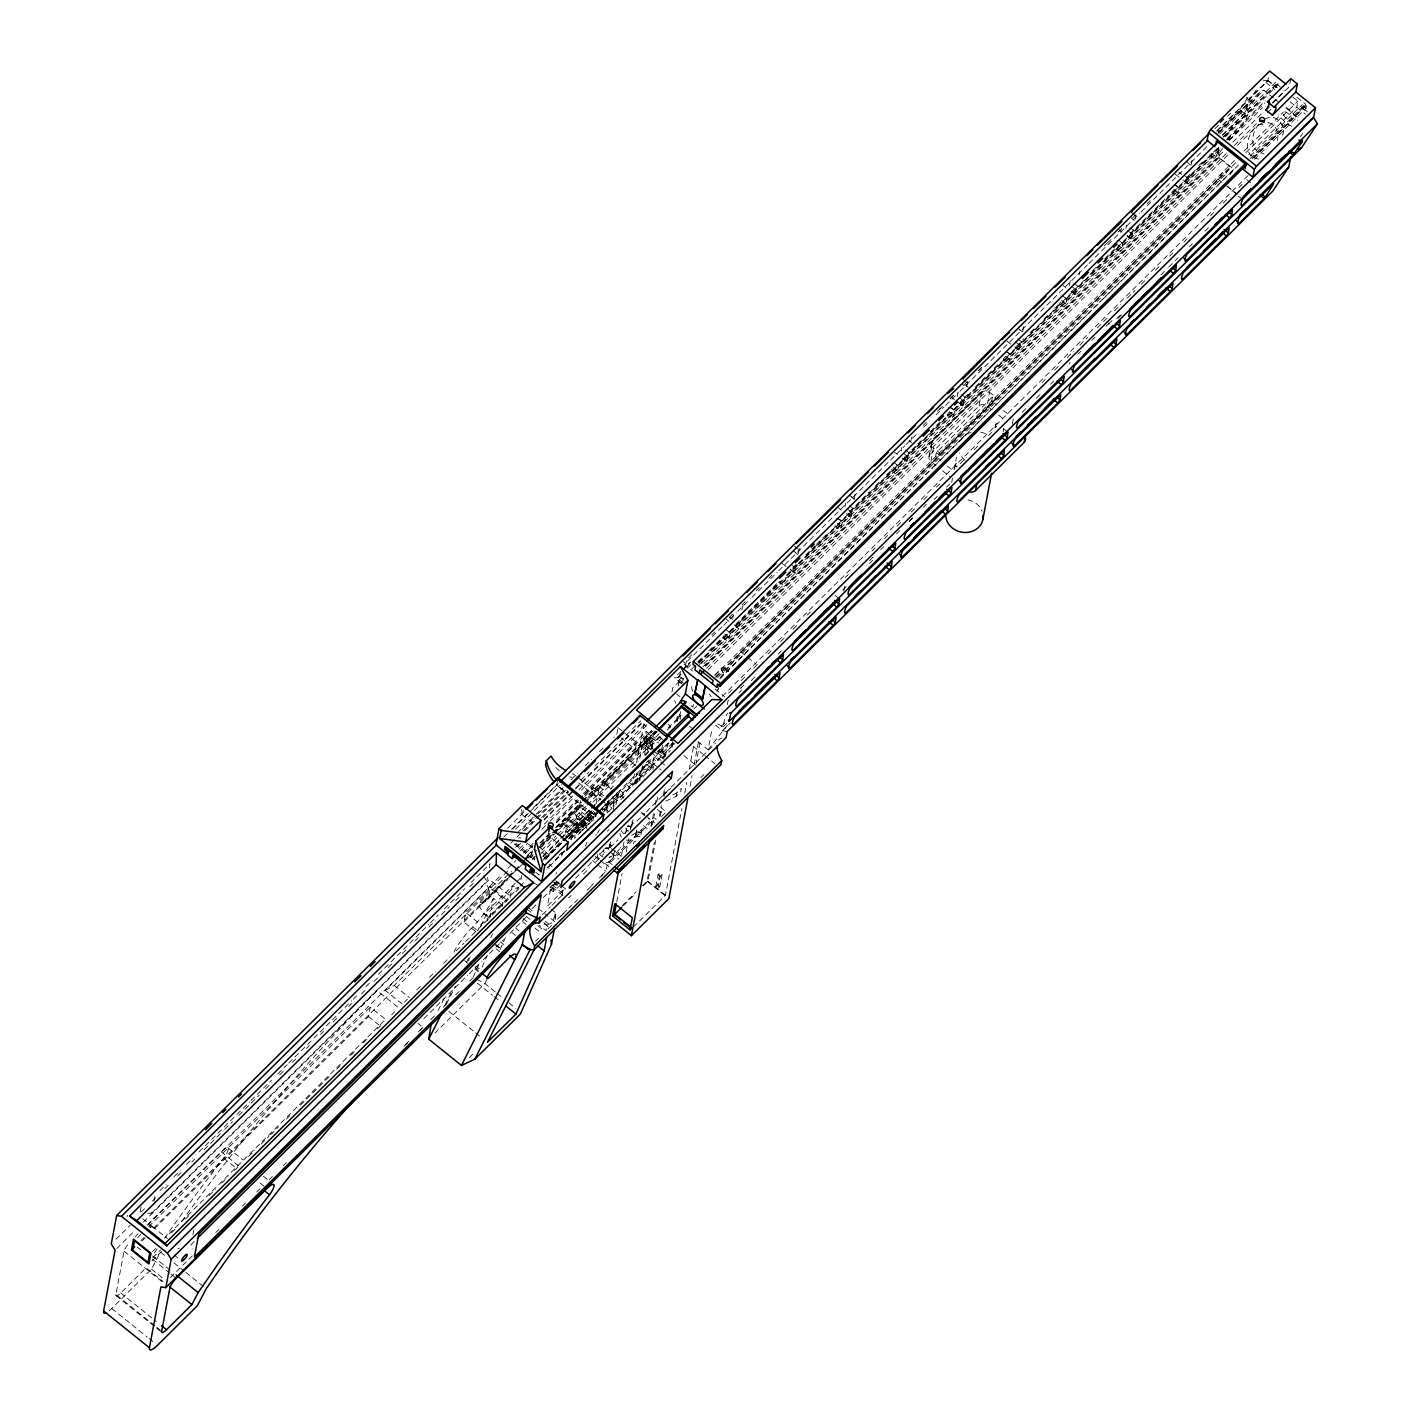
<?xml version="1.0" encoding="UTF-8"?>
<svg xmlns="http://www.w3.org/2000/svg" width="1421" height="1421" viewBox="0 0 1421 1421"><rect width="100%" height="100%" fill="white"/><g stroke="black" fill="none" stroke-linecap="round" stroke-linejoin="round"><path stroke-width="0.75" stroke-dasharray="5 3.75" d="M680.446 673.039L677.906 680.73L682.4 684.371M716.415 643.411L722.579 637.319L726.93 640.818C728.991 639.734 732.135 630 728.334 633.375M796.435 564.155L791.817 568.72C798.957 578.4 791.799 570.745 797.59 564.776M841.356 526.374L836.987 522.875L834.855 526.09L839.225 529.589C843.737 524.509 843.186 519.677 836.276 518.647M849.367 505.663L853.737 509.162C847.946 515.13 855.105 522.786 847.964 513.105M854.163 499.126L855.176 493.691M886.402 475.04L891.003 470.475L895.372 473.975C899.884 468.894 899.333 464.063 892.406 463.033M901.838 447.473L901.251 450.919M905.514 450.048L909.884 453.548C904.093 459.516 911.252 467.172 904.111 457.491L910.257 451.398M948.127 413.742L947.15 414.861L951.519 418.36C956.013 413.333 955.356 408.644 948.553 407.418M961.662 394.434L966.014 397.933C960.223 403.901 967.399 411.557 960.259 401.877L969.477 392.747M1003.19 432.037L1003.67 428.449M1005.038 356.955L1003.297 359.247L1007.667 362.746C1012.161 357.666 1011.628 352.834 1004.7 351.804M1023.617 326.848L1022.587 332.283L1019.816 330.098M1054.826 308.197L1059.444 303.632L1063.796 307.131C1068.308 302.051 1067.775 297.22 1060.848 296.19M1070.279 280.63L1069.374 285.657M1073.939 283.205L1078.308 286.705C1072.518 292.673 1079.676 300.328 1072.535 290.648L1075.608 287.61M1104.828 258.675L1115.592 248.018L1119.943 251.517C1124.455 246.437 1123.922 241.606 1116.995 240.575M1130.086 227.591L1134.455 231.09C1128.096 237.485 1136.871 243.684 1127.777 235.779M1173.48 190.112L1171.721 192.403L1176.091 195.903C1180.602 190.823 1180.069 185.991 1173.142 184.961M1190.603 175.476C1184.812 181.444 1191.97 189.1 1184.83 179.419L1192.592 171.728M560.851 884.803L553.266 891.766L553.408 885.62L555.327 882.494M1273.518 98.031L1263.82 90.251L1260.249 91.459L1247.904 110.074C1247.833 122.668 1237.727 131.78 1229.201 139.595M1277.355 140.377C1279.397 132.775 1275.401 122.277 1266.342 122.561M1282.63 135.155C1286.769 123.822 1273.998 111.762 1263.731 120.003M642.239 769.241L642.878 765.848L634.85 784.57L653.553 766.026L647.55 761.23L646.91 764.605L642.239 769.241L635.809 784.214M154.889 1325.775L115.883 1294.478L124.053 1251.19A8.65 2.131 -51.3 0 1 129.702 1242.327M141.052 1207.14L139.862 1213.427L144.569 1208.756M147.784 1213.232L151.745 1213.125L152.491 1209.218M153.965 1201.402L155.067 1195.541M192.865 1234.849L193.967 1228.97M154.711 1228.401L368.501 1016.619L370.295 1007.152L385.571 1019.39L165.475 1237.407M475.822 931.608L463.957 922.087L465.733 912.602L509.553 869.208M502.022 905.053L493.407 898.161L489.57 918.446L484.117 914.076L479.303 906.314L480.085 902.264A37.87 15.453 45.3 0 0 486.124 882.548M151.745 1213.125L486.746 881.304L487.474 877.396M489.321 867.627L490.067 863.702L471.186 882.405M502.324 906.314L503.052 902.477L490.298 915.106L487.332 920.986M532.662 823.043L520.868 813.594L521.631 809.526M510.068 897.539L512.199 886.26L516.249 886.153M520.903 879.723L521.702 875.496M544.296 796.986L556.766 784.623L557.725 779.561M548.897 831.392L548.133 835.441L559.927 844.909M596.536 812.617L595.754 816.684L560.869 788.691L561.632 784.641M510.743 843.221L565.327 789.152L568.063 791.337L567.672 793.38L556.766 784.623M550.549 889.546L547.422 906.118L566.126 887.574M551.721 922.815L547.085 925.195L546.055 930.613L539.341 925.231M565.256 833.061L565.647 831.036L577.814 818.993L583.889 818.833L582.219 827.626L576.144 827.786L567.015 836.809M553.426 920.844L555.043 912.246L550.46 908.57M589.804 821.729L576.233 810.858L576.748 808.14L592.024 820.397L577.992 834.287L562.716 822.049L576.748 808.14M571.526 839.793L572.183 836.276L597.424 813.327M580.461 800.627L579.431 806.044L594.706 818.283L595.719 812.865M576.144 827.786L577.814 818.993M603.73 795.813L593.552 787.66L592.539 793.06L601.012 799.863M592.823 821.089L594.458 812.457M596.092 803.824L599.342 786.559L605.701 791.639M602.433 784.907L603.215 780.84L604.849 782.154L604.085 786.204L602.433 784.907L588.56 798.638M610.213 788.104L604.245 782.527L611.883 788.655M617.709 729.364L616.75 734.444L613.588 737.57M607.762 801.497L606.998 805.565L602.788 809.739M601.918 808.46A2.878 2.54 10.7 0 0 606.696 808.62L608.099 801.693M607.122 807.714L607.886 803.664M608.827 799.899L607.797 805.316L602.717 801.231M641.368 770.502L651.706 767.606L653.358 758.814L656.609 761.407L614.511 803.131A4.299 3.783 10.7 0 1 608.454 803.274L606.803 812.084A4.299 3.783 10.7 0 0 607.744 812.652M613.073 806.382L614.085 801.107M613.179 810.165L614.511 803.131M617.709 797.145L616.075 795.831L616.838 791.763L618.472 793.078L617.709 797.145L603.836 810.876M615.986 804.872L616.803 800.556L674.176 743.716M602.38 810.681L619.414 793.806L620.053 790.413L624.974 794.357M609.822 845.832L610.55 841.978M601.314 875.887L605.95 871.286L606.962 865.886L651.884 821.391L648.527 818.691M612.22 864.643L608.952 862.014L610.035 856.348M613.304 857.112L614.209 852.369A7.975 7.016 10.7 0 1 609.023 857.502M624.778 733.076L636.572 742.544L635.294 749.311L618.437 735.794M634.476 773.894L632.434 784.765L629.166 782.136M636.537 763.024L643.926 723.875L642.079 720.447M621.51 855.247L623.961 842.227M625.595 833.541L626.839 827.022M634.85 784.57L636.91 773.699M639.787 758.494L643.482 738.92L652.843 729.648M581.438 790.058L645.987 726.131L646.626 722.738M588.17 797.394L644.264 742.064L646.306 731.247L657.408 740.146M583.232 800.858L646.253 738.21L647.265 732.792L651.084 735.847L604.12 783.22M616.732 901.838L622.078 873.578M626.181 851.854L628.65 838.816M630.285 830.113L631.936 821.427M639.734 780.111L642.203 767.074M644.672 754.036L647.55 738.813L653.891 743.911M632.274 823.594L633.002 819.722M646.253 738.21L647.887 739.506L645.241 745.421L604.085 786.204M656.289 731.318L648.242 740.394A5.045 2.06 45.3 0 0 645.667 740.678L652.523 746.345M657.141 731.264L649.575 738.76L647.514 749.595L661.156 736.078M651.582 749.489L652.79 743.059M635.773 834.873L636.661 830.13A7.975 7.016 10.7 0 1 636.022 831.853M603.339 812.226L652.736 763.29L654.015 756.523L659.078 760.59M652.914 769.418L653.553 766.026M640.924 834.838L641.706 830.77A2.878 2.54 10.7 0 0 639.397 827.697M662.541 745.03L661.529 750.448L659.877 749.133L657.248 755.048M671.955 691.849L672.719 687.8L682.187 678.421M663.358 747.393L661.724 756.061L656.964 752.242M653.127 750.732L662.488 758.228L663.696 751.798L673.057 742.544M663.518 757.944L664.264 754.054L674.868 743.556M651.173 825.175L651.884 821.391M651.031 826.72L653.5 813.682M655.134 804.979L656.36 798.46M663.767 759.329L664.992 752.81L660.232 748.991M678.03 686.236L678.776 682.311L681.938 679.185M652.346 824.997L654.584 813.736M656.68 802.083L658.065 795.298M665.472 756.167L667.923 743.13L673.927 743.254M686.627 660.943C683.448 669.38 690.393 664.975 682.986 661.689M671.724 745.83L672.524 741.638M676.485 720.713L677.266 716.521M642.363 885.745L647.052 881.109L654.388 842.227M659.291 816.311L661.333 805.512M663.376 794.712L664.602 788.246M672.346 747.197L673.163 742.881M677.249 721.282L678.474 714.799M643.393 885.869L647.994 881.322L655.792 840.077M660.303 816.187L661.937 807.501M663.998 796.648L665.632 787.962M678.758 718.475L679.593 714.141M680.57 711.584L679.345 718.067L673.27 724.071M680.055 719.541L680.854 715.26L666.822 729.151M655.756 886.775L658.065 874.59L659.93 872.743L662.115 874.483L659.806 886.668L657.941 888.516L655.756 886.775L657.639 884.91L659.93 872.743M657.941 888.516L660.232 876.348L662.115 874.483M676.076 796.364L676.716 792.989L681.387 788.353L680.748 791.728L676.076 796.364L664.051 801.817M693.448 704.407L692.933 707.107L688.563 703.608M633.286 927.167L665.454 895.319L681.849 808.46M684.727 793.273L686.787 782.403M689.238 769.383L693.75 745.492M690.073 786.293L692.116 775.493M694.159 764.693L698.652 740.927M695.722 765.066L700.482 739.95M732.81 617.762L733.414 614.6M697.906 741.478L708.12 749.666L712.081 728.76M741.869 610.071L743.485 603.836M717.854 723.982L723.111 726.895L724.586 719.044L723.769 717.552A16.608 6.785 45.3 0 1 722.952 715.722M727.303 704.656L728.049 700.731L731.193 697.604M786.097 577.263L783.078 585.203L778.708 581.704L779.685 580.585M799.295 548.79L798.016 554.456L793.646 550.957M845.104 506.533L845.566 502.945M843.825 591.189L844.856 586.038M910.595 441.647L911.927 436.993M928.997 456.55L931.554 443.015M935.888 465.431L930.897 461.434A5.773 5.08 10.7 0 1 930.275 454.223L932.833 440.705L981.502 392.498A5.773 5.08 10.7 0 1 984.682 390.97L985.428 390.899A5.773 5.08 10.7 0 1 989.602 392.285L995.606 397.098L995.215 399.123L939.068 454.738L936.35 452.553L992.497 396.939L995.215 399.123M930.897 461.434L933.455 447.899A5.773 5.08 10.7 0 1 931.466 444.347L931.466 443.672A5.773 5.08 10.7 0 1 932.833 440.705M936.35 452.553L935.586 456.621L940.666 460.706M939.068 454.738L939.459 452.713L933.455 447.899M957.097 396.885L957.985 392.143M967.719 381.947L966.458 387.613L962.088 384.114M951.697 482.501L952.496 478.273M954.095 469.818L956.493 457.136M930.275 454.223L978.945 406.033L981.502 392.498M992.036 409.816L987.044 405.82L989.602 392.285M992.497 396.939L991.734 401.006L996.814 405.092M995.535 424.808L994.966 427.845A2.451 2.149 10.7 0 1 997.808 426.247M1017.809 338.82L1022.161 342.319C1016.637 348.554 1023.262 355.161 1015.926 346.706M1012.249 424.346L1013.28 419.195M1079.036 274.804L1079.64 271.642M1125.823 228.461L1126.427 225.3M1135.184 219.189L1136.161 215.104M1191.029 165.156L1192.059 160.005M1218.01 149.169L1218.401 147.145M1216.465 131.158L1267.941 80.18L1268.616 76.521M1225.701 136.434L1277.71 84.905L1278.225 82.205L1223.055 136.86M1290.819 78.67L1289.291 86.788L1272.132 103.786M1292.986 97.161L1297.888 101.086L1296.734 107.179L1248.935 154.534M1252.967 158.299L1304.975 106.77L1302.258 104.586L1301.618 107.96L1306.752 112.099M1304.975 106.77L1305.49 104.07L1296.964 97.232M1254.477 159.312L1305.952 108.316L1306.716 104.266L1252.132 158.335M1005.286 356.44L1009.78 359.531M1069.303 363.989L1070.031 362.497M561.597 856.153L563.942 850.095M584.404 828.479L569.128 816.24A29.575 7.318 -51.3 0 1 576.446 817.785L568.631 837.981L593.694 813.238M585.47 846.188L587.033 842.156M717.854 690.002L718.902 687.498M473.193 977.133L478.486 965.285M490.813 937.647L492.572 933.704M482.021 967.204L487.367 955.249M486.657 979.584L484.881 983.581L434.968 1033.014M500.032 949.637L505.379 937.647M683.554 678.297L683.164 679.22L678.812 675.721M949.157 412.054L948.553 413.156M1247.851 97.481L1238.899 110.98L1218.046 131.673M438.094 1010.526L445.004 996.796M480.564 926.226L486.497 914.467L511.56 889.653L518.736 887.219M444.826 1005.358L451.736 991.627M466.568 962.195L468.539 958.269M446.496 1003.954L455.377 986.316M468.202 960.862L470.173 956.937M109.328 1310.677A14.423 3.57 -51.3 0 0 111.708 1308.51L151.479 1269.113L160.413 1252.025L167.198 1257.461M1238.419 111.495L1242.771 114.994L1243.748 113.893L1252.221 100.98L1249.308 97.818M1238.117 196.222L1243.624 199.686M1225.63 136.309L1234.21 123.361C1242.505 121.46 1247.887 112.33 1246.981 104.124L1256.803 89.31M1209.697 154.8L1214.049 158.299L1220.781 148.566M703.875 663.66L1219.129 153.45L1222.504 148.37M1228.117 139.915L1231.474 134.835L1238.668 130.217M720.394 677.781L740.838 651.902L1218.063 179.188L1222.326 172.776L1225.044 174.961L1230.373 166.932L1218.365 157.322L1218.259 147.411L1199.342 166.15M1230.142 174.623L1233.73 169.223L1219.182 157.553L1219.129 153.45M1300.446 136.647L1302.684 133.254M157.198 1248.864L152.349 1255.862L171.017 1270.818M164.481 1238.384L170.556 1229.645A489.392 120.963 -51.3 0 1 223.701 1158.062A12.771 3.162 -51.3 0 0 228.213 1148.15A12.771 3.162 -51.3 0 0 221.09 1151.774L147.624 1224.547M723.964 635.613L723.058 636.786M892.406 468.77L891.003 470.475M1060.83 301.927L1059.444 303.632M708.12 749.666L728.564 723.804M1262.399 123.307C1247.531 127.286 1239.645 156.576 1258.846 159.063M1259.042 124.284C1250.533 132.189 1249.237 153.042 1264.104 153.859M741.442 620.391C735.9 626.625 742.526 633.233 735.19 624.778M520.868 813.594L523.958 810.521M507.67 828.194L525.024 811M1214.884 128.76L1219.609 124.089M1227.478 116.291L1230.622 113.165M503.745 837.147L509.979 830.965M511.542 829.438L527.138 813.984M533.372 807.803L542.733 798.531M512.555 828.976L528.31 813.363M529.891 811.8L558.275 783.682M1217.353 130.839L1267.798 80.855L1276.378 87.729M1218.596 132.224L1246.981 104.124M729.488 617.194L732.632 614.085M742.082 604.724L745.243 601.598M756.256 590.674L759.418 587.548M768.868 578.205L772.012 575.079M923.206 425.305L926.35 422.197M937.38 411.273L940.524 408.147M949.974 398.786L954.699 394.114M964.149 384.754L967.31 381.627M978.323 370.703L981.485 367.595M1104.33 245.904L1107.474 242.778M1121.649 228.745L1118.505 231.854L1121.737 228.852M1132.679 217.822L1135.823 214.695M1217.726 133.574L1260.249 91.459M515.503 829.242L532.857 812.048M534.42 810.485L559.661 785.476M688.741 657.745L691.814 654.69M711.814 634.903L714.887 631.848M939.459 409.408L942.532 406.353M950.223 398.733L956.369 392.658M978.696 370.544L981.769 367.488M1107.9 242.565L1110.973 239.51M1147.138 203.7L1150.211 200.645M1219.236 132.26L1252.221 100.145M722.063 626.892L684.265 664.335L692.347 670.819M723.626 625.329L736.238 612.842M737.801 611.296L750.412 598.809M751.975 597.246L777.18 572.29M778.744 570.727L904.751 445.928M906.314 444.364L917.344 433.441M923.632 427.206L929.938 420.971M936.244 414.737L944.112 406.921M945.693 405.376L958.287 392.889M959.868 391.326L1087.42 264.963M1089.001 263.418L1100.032 252.494M1101.595 250.931L1112.625 240.007M1114.206 238.444L1139.393 213.487M1140.974 211.924L1152.005 201.018M1153.568 199.455L1207.122 146.416M1219.715 133.929L1263.82 90.251M517.368 832.866L563.125 787.554M571.011 779.756L577.317 773.504M585.203 765.688L591.509 759.436M599.396 751.62L604.138 746.931M680.943 671.405L674.638 677.639A10.817 4.423 45.3 0 0 678.243 673.252M682.524 669.842L690.393 662.026M1222.415 135.173L1275.703 82.205M682.329 670.303L690.215 662.488M1222.699 135.031L1247.904 110.074M522.235 829.367L536.268 815.459M537.831 813.913L562.787 789.206M685.544 667.941L691.69 661.849M159.791 1190.869L166.079 1184.634M173.948 1176.854L180.236 1170.62M186.524 1164.385L192.812 1158.151M199.1 1151.916L210.113 1141.01M211.693 1139.464L222.706 1128.558M224.269 1126.995L235.282 1116.089M236.845 1114.526L249.439 1102.074M251.002 1100.511L262.015 1089.605M263.596 1088.042L271.447 1080.262M277.752 1074.027L287.184 1064.684M288.747 1063.121L299.76 1052.215M301.341 1050.652L312.354 1039.746M313.917 1038.2L351.662 1000.81M353.243 999.247L357.95 994.576M365.819 986.778L372.107 980.543M378.395 974.326L389.407 963.42M390.988 961.857L402.001 950.951M403.564 949.388L428.733 924.467M430.297 922.904L438.165 915.124M444.453 908.889L455.466 897.983M457.047 896.42L464.898 888.64M677.995 677.444L681.156 674.318M687.462 668.065L690.624 664.939M1223.463 137.233L1276.502 84.709L1279.22 86.894M524.615 830.894L565.54 790.342M152.42 1200.976L155.564 1197.867M164.996 1188.524L168.14 1185.416M177.554 1176.073L182.279 1171.401M191.693 1162.058L194.837 1158.95M204.269 1149.625L215.264 1138.718M216.845 1137.173L223.115 1130.938M224.696 1129.393L232.547 1121.613M238.835 1115.378L249.83 1104.49M251.393 1102.927L259.261 1095.147M265.532 1088.93L271.82 1082.695M279.671 1074.915L284.395 1070.244M292.246 1062.464L296.953 1057.81M306.385 1048.467L309.529 1045.359M320.524 1034.452L323.668 1031.344M333.1 1022.019L337.807 1017.347M348.802 1006.441L351.946 1003.333M361.378 994.007L366.085 989.336M373.936 981.556L380.224 975.321M388.075 967.541L392.8 962.87M402.214 953.544L406.939 948.873M414.79 941.093L421.078 934.858M428.929 927.078L435.217 920.861M441.487 914.627L449.356 906.847M455.626 900.63L461.914 894.413M469.765 886.615L474.49 881.961M678.03 680.872L682.595 676.911M697.977 661.671L702.596 657.106M708.742 651.013L714.887 644.921M735.669 624.334L777.18 583.214M805.654 555.025L814.872 545.877M816.418 544.35L828.709 532.182M849.492 511.578L869.492 491.79M875.638 485.698L880.238 481.133M911.785 449.889L921.021 440.741M930.24 431.611L939.459 422.463M975.623 386.654L986.387 375.997M987.915 374.469L1000.224 362.284M1016.388 346.262L1024.079 338.66M1030.225 332.567L1036.389 326.475M1044.062 318.855L1048.68 314.29M1092.518 270.86L1098.682 264.768M1130.228 233.506L1168.648 195.441M1198.809 165.564L1205.026 159.418M115.989 1239.254L130.146 1225.239M541.543 817.608L568.063 791.337M691.636 669.042L696.379 664.371M697.942 662.808L779.934 581.598M786.239 575.345L805.156 556.606M806.737 555.043L945.498 417.596M947.061 416.033L959.69 403.546M961.253 401.983L973.865 389.478M975.445 387.933L1084.241 280.168M1090.546 273.916L1103.158 261.411M1104.739 259.865L1197.761 167.714M1227.762 137.873L1265.187 100.802M699.132 662.31L781.408 580.798M787.429 574.688L796.879 565.327M798.46 563.764L1222.007 144.356M1226.749 139.524L1231.474 134.835M543.088 817.484L568.276 792.527M580.869 780.058L588.738 772.26M595.044 766.026L640.693 720.802M698.759 663.287L785.458 577.406M787.039 575.842L1218.969 147.997M1226.838 140.182L1264.797 102.827M699.363 664.424L1219.733 148.974M515.681 847.378L518.825 844.252M544.012 819.313L573.924 789.685M575.505 788.122L641.617 722.632L645.987 726.131M701.264 663.554L1219.893 149.809M1229.36 140.448L1262.47 107.659M517.457 846.543L520.601 843.435M544.19 820.059L574.066 790.467M575.629 788.904L643.269 721.921M519.109 849.048L523.834 844.376M544.296 824.109L572.627 796.026M578.933 789.792L645.045 724.301M703.111 666.786L1223.321 151.496M1232.789 142.118L1262.736 112.454M1272.186 103.094L1284.797 90.589M116.7 1248.579L133.947 1231.492M143.361 1222.167L489.428 879.368L511.471 897.06M704.923 665.916L1218.365 157.322M705.669 666.218L1219.182 157.553M520.05 850.877L527.919 843.079M542.094 829.047L548.382 822.812M549.963 821.249L573.569 797.856M706.681 668.19L1226.394 153.397M1234.263 145.599L1257.887 122.206M1267.337 112.845L1272.061 108.156M135.119 1236.927L138.246 1233.837M147.677 1225.168L501.595 874.59M507.883 868.355L515.752 860.558M523.621 852.778L533.053 843.417M556.659 820.059L577.104 799.792M583.392 793.557L646.306 731.247M708.226 669.646L1228.028 154.747M1237.478 145.386L1254.814 128.227M402.09 1003.919L385.233 990.401L490.05 886.58L506.906 900.097M532.466 845.655L526.161 851.907L516.036 843.808M556.126 822.226L582.93 795.671M584.511 794.108L636.572 742.544M137.624 1237.62L140.768 1234.512M148.637 1226.714L370.295 1007.152M525.202 853.701L533.035 845.957M556.499 822.706L578.418 801M584.67 794.801L647.265 732.792M584.813 796.311L593.552 787.66M385.233 990.401L394.239 985.446L491.559 889.049L490.05 886.58M643.784 738.281L651.582 730.554M480.085 902.264L511.524 871.109M527.262 855.531L533.55 849.296M539.838 843.062L549.27 833.718M555.558 827.484L580.727 802.563M582.308 801L653.074 730.891M524.882 858.675L532.768 850.859M540.531 842.973L550.105 833.683M556.428 827.431L581.669 802.421M524.917 859.492L532.395 852.085M140.91 1240.657L144.054 1237.549M153.486 1228.206L507.19 877.841M508.771 876.277L519.766 865.371M524.491 860.7L532.289 852.991M540.087 845.264L582.344 803.167M645.667 740.678L655.205 731.051M479.303 906.314L507.617 878.285M509.198 876.721L520.193 865.815M528.061 858.018L532.786 853.346M540.637 845.566L551.65 834.66M553.231 833.097L583.107 803.504M584.67 801.941L655.454 731.851M604.849 782.154L647.887 739.506M142.136 1240.853L145.279 1237.744M463.957 922.087L511.223 875.247M512.803 873.684L517.528 868.995M519.109 867.449L523.834 862.76M552.733 834.127L537.866 848.852L548.062 857.023M554.226 832.67L563.142 823.825L562.716 822.049M576.233 810.858L582.397 804.748M487.492 899.724L507.936 879.475M529.962 857.662L533.106 854.554M540.975 846.756L553.551 834.305M555.131 832.742L583.427 804.695M585.008 803.149L657.586 731.122M714.514 675.277L721.832 668.048M540.548 847.857L568.364 820.29L567.459 817.91L582.717 830.148M715.136 675.17L1234.547 160.484M1243.997 151.106L1283.429 112.046M715.349 677.089L1230.373 166.932M532.2 859.545L535.344 856.419M541.65 850.184L555.806 836.152M557.387 834.589L585.718 806.524M587.299 804.961L659.717 733.236L659.078 736.611L663.429 740.11M716.202 677.284L1236.412 161.994M1245.88 152.615L1297.888 101.086M717.854 677.355L1225.044 174.961M541.01 853.577L586.66 808.354M592.948 802.119L660.587 735.332M667.213 730.074L671.76 725.58M720.216 677.888L1233.73 169.223M719.772 678.687L905.603 494.615M907.184 493.051L932.389 468.095M933.952 466.532L944.983 455.608M946.564 454.045L1086.728 315.213M1088.291 313.65L1100.902 301.181M1102.465 299.618L1113.496 288.694M1115.076 287.131L1127.67 274.644M1129.251 273.098L1239.485 163.895M515.308 883.169L484.117 914.076L486.497 914.467L489.57 918.446M516.871 881.624L521.56 877.006M543.39 855.371L558.986 839.918M560.549 838.372L590.088 809.117M591.633 807.572L600.923 798.371M610.231 789.17L613.321 786.097M632.025 767.571L638.313 761.336M644.583 755.119L652.434 747.357M658.722 741.123L661.849 738.014M542.858 856.81L560.176 839.651M561.757 838.088L590.088 810.023M591.669 808.46L596.376 803.789M645.187 755.439L648.331 752.331M1250.231 156.115L1302.258 104.586M693.874 708.937L697.018 705.811M590.87 811.64L576.926 825.441L577.69 821.391L589.147 830.557M543.799 858.621L564.261 838.354M565.54 836.845L592.06 810.592M1250.196 158.655L1305.49 104.07M542.751 860.416L561.65 841.712M563.213 840.148L591.562 812.084M544.882 858.959L565.149 838.87M566.713 837.324L591.669 812.617L596.34 816.365M545.593 858.995L592.806 812.208M545.451 859.154L565.718 839.083M567.281 837.537L593.8 811.267M1253.748 157.713L1291.6 120.217M490.405 915.55L481.009 924.858L465.733 912.602M491.968 914.005L518.576 887.645M520.139 886.1L526.392 879.901M568.258 839.029L594.777 812.776M152.544 1251.617L155.688 1248.508M171.426 1232.913L176.133 1228.241M185.583 1218.898L188.727 1215.79M209.171 1195.523L215.459 1189.288M221.765 1183.054L228.053 1176.837M234.341 1170.602L239.065 1165.913M248.497 1156.57L254.785 1150.335M261.073 1144.1L268.942 1136.32M270.523 1134.757L278.392 1126.977M286.243 1119.18L290.968 1114.508M300.399 1105.147L317.7 1088.024M319.281 1086.461L330.294 1075.555M336.582 1069.32L342.87 1063.086M350.738 1055.288L355.463 1050.616M363.332 1042.836L368.039 1038.165M377.489 1028.804L380.633 1025.696M391.645 1014.789L394.789 1011.663M404.221 1002.32L407.365 999.212M416.797 989.851L421.522 985.179M429.391 977.399L435.679 971.165M443.547 963.367L449.835 957.132M456.123 950.898L463.992 943.118M465.573 941.555L490.742 916.616M492.305 915.071L497.03 910.399M498.593 908.836L509.606 897.93M515.894 891.695L519.056 888.587M569.377 838.727L594.546 813.789M646.058 762.846L649.131 759.791M656.804 752.189L659.877 749.133M570.425 839.349L597.229 812.776M598.809 811.213L650.871 759.649M599.928 810.361L575.15 834.909L574.51 838.301L580.692 832.155M601.474 808.833L620.053 790.413M664.691 746.451L669.38 741.815M616.075 795.831L669.113 743.165M582.255 830.628L591.545 821.409M152.686 1257.78L160.537 1249.983M559.092 855.211L562.059 852.263M547.049 867.982L553.373 861.73M554.936 860.167L564.403 850.788M565.078 850.913L548.08 867.769A20.924 5.169 -51.3 0 0 546.801 869.812M152.065 1260.889L161.497 1251.546M722.33 696.29L1248.331 175.245M115.883 1294.478A8.65 2.131 -51.3 0 0 120.714 1292.986L146.061 1267.869L163.024 1281.476M608.437 811.835L613.073 807.235M620.817 799.561L625.471 794.961M662.488 758.228L670.286 750.501M728.582 693.057L733.307 688.368M741.194 680.57L745.918 675.899M753.787 668.101L758.512 663.412M767.962 654.051L771.123 650.925M780.573 641.564L785.298 636.892M793.167 629.077L797.892 624.405M807.341 615.044L810.503 611.918M845.158 577.601L848.301 574.475M871.926 551.064L875.07 547.955M884.537 538.595L887.681 535.468M897.131 526.107L901.855 521.418M911.305 512.057L914.449 508.949M923.916 499.588L927.06 496.462M936.51 487.101L939.654 483.975M960.134 463.69L966.44 457.455M974.309 449.658L979.033 444.968M988.483 435.608L991.645 432.481M1042.055 382.551L1045.199 379.443M1054.648 370.082L1059.373 365.392M1067.242 357.595L1073.548 351.342M1079.853 345.108L1087.722 337.31M1097.172 327.949L1101.897 323.26M1103.478 321.697L1108.202 317.025M1114.508 310.79L1120.814 304.538M1127.102 298.303L1134.988 290.506M1141.276 284.253L1147.582 278.019M1155.468 270.221L1160.193 265.532M1169.643 256.171L1172.787 253.045M1183.817 242.121L1186.961 239.012M1210.585 215.601L1213.747 212.475M1223.197 203.114L1227.922 198.443M1238.952 187.519L1242.096 184.393M743.805 685.135L740.643 688.244L743.787 685.331M869.794 560.318L872.938 557.21L869.901 560.407M896.562 533.799L899.724 530.69M909.174 521.329L913.898 516.64M923.348 507.279L926.492 504.153M1077.686 354.397L1080.83 351.271M1091.861 340.347L1095.005 337.239M1106.035 326.315L1109.179 323.189M880.665 549.749L883.738 546.694M909.138 521.543L912.211 518.487M1108.487 324.077L1112.963 319.636M738.742 693.022L741.886 689.895M751.336 680.535L756.061 675.863M778.104 654.015L781.266 650.907M842.689 590.052L847.413 585.381M869.457 563.533L872.601 560.407M934.041 499.57L937.185 496.444M946.635 487.083L949.779 483.975M1022.232 412.197L1028.538 405.962M1036.406 398.164L1041.131 393.475M1050.581 384.114L1053.725 381.006M1116.728 318.606L1121.453 313.917M1160.833 274.91L1167.138 268.676M1168.701 267.112L1173.426 262.441M1175.007 260.878L1178.151 257.752M1189.182 246.828L1192.326 243.719M1204.937 231.232L1209.662 226.543M1118.203 318.162L1121.347 315.036M550.14 887.486L553.231 884.413M194.162 1241.492L191.018 1244.618L192.137 1248.793M532.236 908.499L536.96 903.827M543.266 897.592L559.004 881.997M423.884 1018.573L467.687 975.197M469.25 973.651L481.772 961.253M483.335 959.708L494.277 948.855M495.84 947.31L503.656 939.565M509.926 933.366L520.868 922.513M522.431 920.968L527.12 916.314M721.086 726.575L725.811 721.886M723.111 726.895L727.836 722.223M170.342 1277.55L192.315 1255.791M215.85 1232.469L218.976 1229.36M242.511 1206.056L245.655 1202.948M256.633 1192.059L259.777 1188.951M269.191 1179.643L272.335 1176.535M283.312 1165.646L286.456 1162.538M405.678 1044.435L408.822 1041.327M418.236 1032.001L422.943 1027.33L417.845 1023.244M430.741 1019.603L435.412 1014.967M443.21 1007.258L447.899 1002.622M455.697 994.895L460.368 990.259M469.729 980.987L472.856 977.897M715.527 725.225L722.383 730.731L730.252 722.916M575.487 878.302L606.678 847.413M542.538 914.609L550.407 906.829M551.97 905.266L562.982 894.36M583.427 874.11L589.715 867.876M596.021 861.641L603.872 853.861M610.16 847.627L618.028 839.847M624.316 833.612L630.604 827.377M636.91 821.143L644.761 813.363M646.342 811.8L715.545 743.254M662.914 795.902L670.712 788.175M608.952 862.014L653.873 817.537L657.141 820.148M561.135 915.692L554.954 921.803L544.882 913.739M562.68 914.165L571.952 904.964M590.497 886.597L593.587 883.542M535.557 941.324L538.666 938.233M548.026 928.979L552.698 924.343M560.496 916.616L566.748 910.435M574.546 902.708L577.654 899.617M587.015 890.345L590.141 887.255M599.484 877.983L602.611 874.91M661.6 816.471L666.236 811.871L661.333 807.945M700.766 777.66L703.91 774.552M622.096 905.816L636.128 891.926M469.25 1057.704L473.921 1053.085M623.499 905.603L635.738 893.454M599.005 811.888L608.454 803.274M1071.647 291.394L1075.413 295.071M672.701 794.801L676.716 792.989M834.997 595.31L839.722 599.218M678.776 682.311L679.877 682.364A16.608 6.785 45.3 0 0 682.009 681.618M1267.798 80.855L1262.932 80.073L1275.028 89.754M722.383 730.731L727.25 731.513M476.692 979.176L484.881 983.581L495.201 991.876M651.83 746.842L650.658 744.941L652.541 746.114M646.91 764.605L651.422 768.21M1277.71 84.905L1280.445 87.09M1305.952 108.316L1303.217 106.131L1302.826 108.174L1307.515 111.922M1267.941 80.18L1277.284 87.676M1290.197 101.921L1305.384 114.106M1275.134 99.328L1278.367 101.921M1286.556 108.476L1299.54 118.902M1246.359 97.569L1251.617 102.063M1239.805 109.79L1244.174 113.289M1246.821 179.721L1251.67 183.611M1211.101 153.095L1215.452 156.576M1227.442 186.275L1237.265 194.144M1218.063 179.188L1224.884 184.641M1226.589 186.009L1236.821 194.215M1186.659 161.657L1191.153 165.582M1184.102 175.192L1188.471 178.691M1178.755 172.101L1181.668 174.428M1183.213 179.916L1187.583 183.416M1184.794 181.515L1187.707 183.842M1175.185 174.144L1179.537 177.625M1174.758 184.464L1179.11 187.963M1173.853 189.188L1178.222 192.688M1131.418 212.546L1135.77 216.045M1130.512 217.271L1134.882 220.77M1127.972 230.806L1132.324 234.305M1127.066 235.531L1131.436 239.03M1127.19 235.957L1131.56 239.456M1119.038 229.758L1121.951 232.085M1118.611 240.078L1122.963 243.577M1117.705 244.803L1122.075 248.302M1071.825 286.42L1076.177 289.92M1070.919 291.145L1075.288 294.644M1062.89 285.372L1065.803 287.699M1062.464 295.692L1066.834 299.192M1061.576 300.417L1065.928 303.916M1018.235 328.5L1022.587 331.999M1015.678 342.035L1020.029 345.534M1014.772 346.76L1019.266 350.685M1006.743 340.969L1011.113 344.468M1006.317 351.307L1010.686 354.806M1003.599 410.527L1008.697 414.612M962.976 379.389L967.346 382.871M965.161 384.789L968.056 387.116M998.679 415.145L1003.652 419.142M1003.794 428.876L1008.164 432.375M959.53 397.649L963.9 401.148M958.642 402.374L962.994 405.873M958.766 402.8L963.118 406.299M950.596 396.583L954.965 400.083M950.169 406.921L954.539 410.42M949.281 411.646L953.633 415.145M947.452 466.141L952.55 470.227M909.014 440.403L911.927 442.73M942.532 470.76L950.827 477.42M903.383 453.263L907.753 456.763M902.495 457.988L906.847 461.488M902.619 458.415L906.971 461.914M894.448 452.198L897.361 454.542M894.022 462.536L898.392 466.035M893.134 467.26L897.504 470.76M849.794 495.343L854.163 498.842M851.374 496.941L854.287 499.268M847.236 508.878L851.605 512.377M846.348 513.603L850.717 517.102M847.928 515.201L850.824 517.528M838.319 507.812L841.214 510.157M837.875 518.15L842.244 521.649M794.552 546.232L798.904 549.714M795.227 552.556L798.14 554.883M791.088 564.492L795.458 567.991M790.2 569.217L794.57 572.716M790.325 569.643L794.694 573.143M782.172 563.427L786.524 566.926M729.612 617.016L732.508 619.343M734.053 624.831L738.547 628.757M726.024 619.041L728.937 621.386M725.598 629.379L729.95 632.878M724.692 634.103L729.062 637.603M740.838 651.902L756.167 664.193M715.136 689.078L724.834 696.858M679.522 679.949L683.892 683.448M677.906 680.446L682.275 683.945M676.574 693.999L680.002 696.752M689.522 726.238L694.603 730.323M693.093 746.185L703.146 754.249M704.834 755.599L714.905 763.681M683.732 755.457L694.016 763.699M650.907 736.86L658.527 742.988M649.575 738.76L655.667 743.663M659.681 750.377L664.264 754.054M658.367 750.856L663.127 754.658A5.045 2.06 45.3 0 0 661.316 750.892L661.582 749.542A7.514 3.073 45.3 0 1 665.294 756.416M644.264 742.064L655.365 750.963M645.241 745.421L653.82 752.295M650.907 752.313L661.102 760.466M618.028 727.676L623.091 731.726M660.765 761.94L665.827 765.99M652.736 763.29L661.174 770.058M626.75 784.889L631.67 788.815M657.301 809.366L662.204 813.309M623.837 798.122L619.414 793.806M641.102 811.977L644.566 814.73M646.289 816.116L654.921 823.043M641.812 813.327L646.857 817.359M612.042 796.737L616.803 800.556M643.376 825.477L648.42 829.509M576.18 776.186L572.858 773.521L572.095 777.571A37.514 32.967 10.7 0 1 569.785 776.736M577.85 777.518L602.77 797.501M578.738 782.9L598.685 798.904M658.065 874.59L660.232 876.348M575.807 814.944L587.69 824.464M576.446 817.785L590.017 828.674M657.639 884.91L659.806 886.668M611.51 848.497L621.332 856.366M647.994 881.322L665.454 895.319M647.052 881.109L665.508 895.905M610.746 852.547L618.917 859.119M568.364 820.29L581.935 831.178M563.142 823.825L576.713 834.713M565.647 831.036L572.183 836.276M604.831 863.382L610 867.538M595.221 856.472L598.578 859.154M600.248 860.504L606.962 865.886M592.521 860.522L595.879 863.222M597.548 864.572L605.95 871.286M538.381 846.152L550.264 855.673M528.559 844.323L536.996 851.072M543.159 856.028L549.945 861.463M514.899 844.411L533.426 859.279M555.753 880.718L559.146 883.436M556.162 881.304A42.808 10.586 -51.3 0 0 556.73 881.855L560.14 884.573M561.828 885.94L566.926 890.008M554.119 882.139L557.494 884.839M553.746 882.69L557.139 885.407M551.952 885.549A71.423 17.656 -51.3 0 0 553 885.567L563.178 893.72M535.717 872.281L539.11 874.999L538.683 873.222M552.094 886.97L563.977 896.509M550.034 886.793L555.131 890.878M549.874 889.049L553.266 891.766M538.168 908.356L543.195 912.389M528.346 907.664L535.06 913.046M545.131 921.128L548.488 923.81M526.942 909.067L531.987 913.099M543.728 922.513L547.085 925.195M544.19 923.739L549.234 927.771M526.214 916.385L531.241 920.399M537.92 925.764L542.946 929.796M491.559 889.049L506.569 901.092M523.177 918.623L528.221 922.655M534.935 928.037L541.65 933.419M522.679 921.625L526.125 924.396M515.61 928.037L518.967 930.737M512.111 932.602L515.468 935.284M500.316 941.892L503.762 944.645M495.805 944.485L500.974 948.624M493.407 898.161A31.067 7.673 -51.3 0 1 472.784 926.829L477.953 930.986M495.165 944.787L500.334 948.926M496.213 948.926L499.659 951.679M475.769 966.085L479.214 968.838M474.987 967.701L478.433 970.454M464.543 960.614L467.989 963.367M474.863 968.891L478.309 971.644M496.924 993.243L502.093 997.4M508.984 1002.924L515.876 1008.448M477.349 983.137L492.448 995.251M494.135 996.601L500.849 1001.983M448.858 1011.361L474.028 1031.539M475.715 1032.889L480.742 1036.921M394.239 985.446L409.248 997.489M397.489 1006.921L377.133 990.597A472.074 116.682 -51.3 0 0 180.147 1223.694M368.501 1016.619L380.384 1026.14M227.733 1147.671L243.009 1159.909M263.365 1176.233L271.855 1183.036M221.09 1151.774L239.758 1166.73M260.114 1183.054L265.212 1187.139M223.701 1158.062L237.271 1168.95M142.597 1218.65L151.035 1225.417M152.118 1226.287L167.394 1238.526M174.144 1254.992L178.726 1258.669M173.984 1262.896L184.162 1271.067M185.849 1272.434L204.517 1287.39M137.215 1247.016L140.608 1249.734M152.491 1259.255L169.454 1272.861M171.159 1274.211L176.24 1278.296M151.479 1269.113L165.049 1280.001M124.053 1251.19L163.078 1282.47M120.714 1292.986L156.346 1321.548M156.594 1327.125L161.674 1331.211M116.007 1295.615L155.031 1326.894M156.719 1328.262L161.816 1332.347M111.708 1308.51L147.322 1337.072M149.027 1338.44L154.125 1342.525M668.385 724.035L670.303 727.143M483.442 875.958L486.746 881.304M555.664 919.44L555.043 912.246L555.131 920.506M643.482 738.92A7.514 3.073 45.3 0 1 648.491 739.044M609.058 811.8A2.878 2.54 10.7 0 1 607.176 807.821A2.878 2.54 10.7 0 1 611.954 807.981M612.487 798.282A2.878 2.54 10.7 0 1 613.162 802.492A2.878 2.54 10.7 0 1 608.543 801.249M613.002 853.47A7.975 7.016 10.7 0 1 606.11 862.529M598.934 859.19A7.975 7.016 10.7 0 1 597.69 853.861M604.902 848.444A7.975 7.016 10.7 0 1 608.934 849.278M602.966 856.952A7.975 7.016 10.7 0 1 598.898 852.778M609.84 844.554A7.975 7.016 10.7 0 1 611.563 845.619M604.529 852.6A2.878 2.54 10.7 0 1 603.534 850.824M603.801 849.545A2.878 2.54 10.7 0 1 604.209 848.994M605.435 848.301A2.878 2.54 10.7 0 1 608.259 848.888M632.345 824.979A2.878 2.54 10.7 0 1 631.368 825.938M630.693 826.205A2.878 2.54 10.7 0 1 628.508 826.01M632.576 824.358A2.878 2.54 10.7 0 0 632.114 822.439A2.451 2.149 10.7 0 1 628.81 824.997M609.165 844.163A2.878 2.54 10.7 0 1 609.875 847.218M609.467 847.769A2.878 2.54 10.7 0 1 605.417 847.875M635.88 833.026A7.975 7.016 10.7 0 1 626.501 840.095M621.403 836.933A7.975 7.016 10.7 0 1 620.036 833.452M627.354 826.187A7.975 7.016 10.7 0 1 631.404 827.04M634.885 833.345A7.975 7.016 10.7 0 1 631.492 835.264M623.677 833.63A7.975 7.016 10.7 0 1 621.35 830.521M632.292 822.297A7.975 7.016 10.7 0 1 634.032 823.381M629.077 831.054A2.878 2.54 10.7 0 1 626.022 827.91M627.229 826.329A2.878 2.54 10.7 0 1 630.729 826.649M571.082 895.408A3.606 0.888 -51.3 0 1 570.016 896.633M569.661 896.971A3.606 0.888 -51.3 0 1 568.471 897.77M556.73 881.855A3.606 0.888 -51.3 0 1 553 885.567M562.947 895.106A71.423 17.656 -51.3 0 1 562.236 889.493M531.525 857.574A20.924 5.169 -51.3 0 1 532.804 855.513M555.966 874.252A42.808 10.586 -51.3 0 1 556.481 872.512M534.527 860.149A4.334 1.066 -51.3 0 1 534.527 858.888M585.576 827.804A29.575 7.318 -51.3 0 1 586.66 827.271M547.6 867.485A6.501 2.966 31.2 0 1 549.074 868.338M549.252 864.75A6.501 2.966 31.2 0 1 552.059 866.597M648.722 751.531A6.927 2.824 45.3 0 1 644.228 743.698A6.927 2.824 45.3 0 1 651.28 746.238M652.061 745.705A6.927 2.824 45.3 0 1 649.415 738.529A6.927 2.824 45.3 0 1 657.159 742.934M559.306 770.679A37.514 32.967 10.7 0 1 555.806 767.5M560.869 788.691A46.271 40.658 10.7 0 1 557.139 785.369M954.823 468.823A2.451 2.149 10.7 0 1 957.576 466.088M956.653 467.065A2.451 2.149 10.7 0 1 955.658 463.885A2.451 2.149 10.7 0 1 959.299 463.583M996.352 426.886A2.451 2.149 10.7 0 1 996.299 423.618A2.451 2.149 10.7 0 1 999.958 424.169M978.945 406.033A5.773 5.08 10.7 0 1 987.044 405.82M965.072 460.333A18.757 16.484 10.7 0 1 959.619 453.033M960.401 440.421A18.757 16.484 10.7 0 1 971.04 432.41M980.685 432.162A18.757 16.484 10.7 0 1 988.128 435.288M967.914 499.801A18.757 16.484 10.7 0 1 982.089 511.169M717.836 689.007A7.087 2.895 45.3 0 1 716.823 691.103M1291.867 126.362A14.423 5.897 45.3 0 1 1278.9 114.728M1285.934 107.339A14.423 5.897 45.3 0 1 1297.604 120.323M683.128 678.403A16.608 6.785 45.3 0 1 682.684 680.801M177.856 1248.899A4.334 1.066 -51.3 0 1 179.383 1248.153M404.061 1046.371A472.074 116.682 -51.3 0 1 408.431 1041.913M420.048 1030.207A472.074 116.682 -51.3 0 1 422.943 1027.33M726.611 715.545A10.817 4.423 45.3 0 1 727.961 713.111M518.612 838.301A4.334 1.066 -51.3 0 1 520.317 838.195M516.427 843.665A4.334 1.066 -51.3 0 1 514.704 843.754M127.055 1216.749A4.334 1.066 -51.3 0 1 127.624 1215.364M620.373 847.342A5.045 1.243 -51.3 0 1 619.947 848.248M619.325 849.243A5.045 1.243 -51.3 0 1 615.311 853.541A5.045 1.243 -51.3 0 1 614.281 852.387M614.725 851.499A5.045 1.243 -51.3 0 1 615.329 850.486M599.342 829.58A5.045 1.243 -51.3 0 1 597.317 833.239M596.483 834.269A5.045 1.243 -51.3 0 1 595.612 835.193M604.831 804.659A2.878 2.54 10.7 0 1 606.696 808.62M607.442 801.728A2.878 2.54 10.7 0 1 603.818 805.316M534.953 858.533A4.334 1.066 -51.3 0 1 534.349 856.383M609.431 844.198A2.451 2.149 10.7 0 1 606.358 847.253M149.507 1226.163A4.334 1.066 -51.3 0 1 150.644 1227.442M607.566 831.303A2.451 2.149 10.7 0 1 609.165 829.74M641.706 830.77A2.878 2.54 10.7 0 1 638.349 832.67A2.878 2.54 10.7 0 1 636.057 829.598M635.933 832.493A2.878 2.54 10.7 0 1 640.729 833.292A2.878 2.54 10.7 0 1 638.082 836.791A2.878 2.54 10.7 0 1 635.524 833.026M633.446 843.79A2.878 2.54 10.7 0 1 636.093 841.161M692.595 691.263A14.423 5.897 45.3 0 1 693.874 684.496M709.239 693.963A14.423 5.897 45.3 0 1 711.282 696.858M454.134 952.141A4.778 1.19 -51.3 0 1 454.329 951.129A31.067 7.673 -51.3 0 1 472.784 926.829M477.03 930.95A13.944 3.446 -51.3 0 1 478.433 929.778M534.26 883.347A6.501 2.274 33.2 0 1 537.138 884.892M674.638 700.322A37.87 15.453 45.3 0 1 675.614 703.306M718.689 740.146A37.87 15.453 45.3 0 1 721.726 738.085M1262.949 124.426A2.451 2.149 10.7 0 1 1259.983 124.16M149.88 1227.691A4.334 1.066 -51.3 0 1 152.118 1227.549M627.691 759.027L635.276 765.493L627.691 759.027M648.313 747.268L650.356 749.311L648.313 747.268M722.081 667.852A5.986 2.451 45.3 0 0 724.373 674.051A5.773 2.362 45.3 0 1 722.223 668.012A5.773 2.362 45.3 0 1 728.689 671.689A5.986 2.451 45.3 0 0 722.081 667.852M1283.483 114.462A5.773 2.362 45.3 0 0 1291.032 120.519A5.773 2.362 45.3 0 0 1288.03 113.431A5.773 2.362 45.3 0 0 1283.483 114.462"/><path stroke-width="1.5" d="M953.615 388.644L947.398 393.724M129.631 1216.11L136.825 1220.639L496.16 864.696L496.426 852.76L533.514 882.494L166.701 1245.844L129.631 1216.11L496.426 852.76M554.439 928.57L551.455 944.379L520.317 1014.15L474.809 1059.231L461.452 1065.43L428.733 1039.195L431.185 1024.239M498.22 837.555L116.646 1215.523L111.282 1243.926L115.119 1250.143L103.626 1311.015L149.436 1347.747A14.423 3.57 -51.3 0 0 157.518 1345.243L197.27 1305.846L206.223 1288.758A472.074 116.682 -51.3 0 1 352.994 1101.239M131.478 1250L133.521 1239.183L150.981 1253.18L148.921 1263.997L131.478 1250L134.622 1246.892M149.436 1347.747L160.928 1286.875L165.813 1287.657L540.104 916.9L538.95 922.993A37.87 15.453 45.3 0 0 534.616 945.977L533.834 950.045L527.759 949.05L522.289 944.681L524.988 930.471M165.813 1287.657L171.177 1259.255L1317.462 123.787L1313.608 117.588L167.323 1253.038L171.177 1259.255M499.002 828.638L501.187 830.397L499.659 838.514L525.734 841.996L539.412 828.461L540.939 820.343L522.395 805.476L499.002 828.638L495.947 844.873L506.853 853.63L509.961 850.54M506.853 853.63L507.226 851.588L504.508 849.403L505.077 846.365L534.527 869.972L533.959 873.027L531.223 870.824L530.85 872.867L541.756 881.606L602.575 821.356L603.854 814.588L558.044 777.855L525.504 808.993M529.624 872.672L530.264 869.279L532.999 871.464L533.319 869.776L506.036 847.911L505.716 849.598L508.452 851.783L507.812 855.176L512.182 858.675L512.821 855.282L525.894 865.78L525.255 869.172L529.624 872.672L532.768 869.545M525.734 841.996L527.262 833.878L540.939 820.343M566.109 770.608A37.514 32.967 10.7 0 1 551.046 756.025L546.357 760.661L545.593 764.711A46.271 40.658 10.7 0 0 553.835 781.71M603.854 814.588L566.677 850.309L568.205 842.191L549.678 827.324L536.001 840.877L534.456 848.994L541.099 871.748L499.659 838.514M197.306 1238.384L526.001 912.779L527.12 906.918M541.099 871.748L542.644 863.631L536.001 840.877M548.897 831.392L549.678 827.324M541.756 881.606L544.811 865.371L568.205 842.191M536.872 917.895L541.223 894.893L198.745 1234.139L194.393 1257.141L536.872 917.895L526.001 912.779M533.923 950.081L487.456 1042.303L515.947 1014.079L544.136 950.915L546.676 937.451M639.539 717.054L639.859 715.367L667.124 737.233L666.804 738.92L595.967 809.1M618.224 872.601L609.609 918.179L631.421 935.675L668.865 898.605L688.048 797.092M618.135 873.276L618.774 869.901L663.678 825.406L663.039 828.78L618.135 873.276L613.463 870.309M612.558 915.87L614.867 903.703L632.309 917.682L630.018 929.867L612.558 915.87L614.44 914.023L631.883 928.02L630.018 929.867M620.657 919.778L614.316 914.698L616.359 903.88M631.421 935.675L649.468 840.184M697.178 715.598L680.037 701.867L685.366 693.839L687.906 680.322L680.464 666.556L636.484 710.127L677.924 743.361L721.904 699.789L697.835 679.647L694.94 692.968L702.578 699.079L705.473 685.775M671.28 778.157L672.559 771.39L562.148 880.771L560.869 887.539L671.28 778.157L667.906 775.457M659.149 729.577L685.917 701.956A7.514 3.073 45.3 0 0 680.925 701.85L655.969 726.557M1218.33 141.549L693.377 661.511L692.88 664.229L695.597 666.413L694.958 669.788L716.77 687.284L719.932 684.158M667.231 737.428L688.439 716.415L689.025 713.378L681.387 707.249L660.179 728.263M694.94 692.968L697.835 679.647M699.327 673.288L699.967 669.913L713.058 680.41L712.418 683.785M699.594 713.058A7.514 3.073 45.3 0 0 699.008 712.454L672.24 740.075M702.578 699.079L705.011 686.236M716.77 687.284L717.41 683.91L720.145 686.094L1246.661 164.552M720.145 686.094L720.66 683.377L1245.595 163.397M716.912 745.883A37.87 15.453 45.3 0 0 721.761 760.608L720.998 764.658L533.834 950.045M728.316 720.092A10.817 4.423 45.3 0 0 729.168 721.371L730.714 713.253L1301.512 147.837L1317.462 123.787M779.241 677.835L780.005 672.666L735.474 716.237C733.414 717.321 730.27 727.037 734.053 723.68L777.607 680.517L779.241 677.835L774.871 674.336M782.687 659.575L783.451 654.406L738.92 697.977C736.86 699.061 733.716 708.777 737.517 705.42L781.053 662.257L782.687 659.575L779.774 657.23M835.37 622.22L836.152 617.051L791.604 660.623C789.543 661.706 786.417 671.423 790.2 668.065L833.736 624.903L835.37 622.22L832.475 619.893M838.834 603.961L839.598 598.792L795.067 642.363C793.007 643.447 789.863 653.163 793.664 649.806L837.2 606.643L838.834 603.961L834.464 600.461M891.518 566.606L892.051 561.455L847.751 605.009C845.69 606.092 842.564 615.808 846.348 612.451L889.883 569.288L891.518 566.606L887.166 563.107M894.981 548.346L895.745 543.177L851.215 586.749C849.154 587.832 846.01 597.548 849.794 594.191L893.347 551.028L894.981 548.346L892.068 546.001M947.665 510.992L948.429 505.876L903.898 549.447C901.838 550.513 898.711 560.194 902.495 556.837L946.031 513.674L947.665 510.992L944.752 508.665M951.111 492.732L951.892 487.563L907.344 531.134C905.284 532.218 902.157 541.934 905.941 538.577L949.477 495.414L951.111 492.732L946.759 489.233M968.696 491.506A5.773 5.08 10.7 0 0 975.552 490.529L976.636 484.721M982.817 519.749L991.609 473.229M1003.812 455.377L1004.345 450.226L960.045 493.78C957.985 494.863 954.841 504.579 958.642 501.222L1002.178 458.059L1003.812 455.377L1000.899 453.05M1007.258 437.117L1008.04 431.948L963.491 475.52C961.431 476.603 958.305 486.319 962.088 482.962L1005.624 439.8L1007.258 437.117L1002.906 433.618M975.552 490.529L1024.204 442.322L1025.66 434.595M1059.959 399.763L1060.723 394.594L1016.193 438.165C1014.132 439.249 1010.988 448.965 1014.789 445.608L1058.325 402.445L1059.959 399.763L1057.046 397.436M1063.405 381.503L1064.187 376.334L1019.639 419.906C1017.578 420.989 1014.452 430.705 1018.235 427.348L1061.771 384.185L1063.405 381.503L1060.492 379.158M1116.107 344.148L1116.87 338.98L1072.34 382.551C1070.279 383.634 1067.135 393.351 1070.937 389.993L1114.473 346.831L1116.107 344.148L1113.194 341.822M1119.553 325.889L1120.316 320.72L1075.786 364.291C1073.725 365.375 1070.581 375.091 1074.383 371.734L1117.918 328.571L1119.553 325.889L1116.64 323.544M1172.254 288.534L1173.018 283.365L1128.487 326.937C1126.427 328.02 1123.283 337.736 1127.066 334.379L1170.62 291.216L1172.254 288.534L1169.341 286.207M1175.7 270.274L1176.464 265.105L1131.933 308.677C1129.873 309.76 1126.729 319.476 1130.53 316.119L1174.066 272.956L1175.7 270.274L1172.787 267.93M1286.023 84.176L1269.663 71.05L1210.71 129.453L1208.578 132.65L1207.104 140.43L1214.902 146.683M1215.666 144.96L1216.447 140.91L1245.88 164.516L1245.116 168.566M1228.383 232.92L1229.165 227.751L1184.617 271.322C1182.556 272.406 1179.43 282.122 1183.213 278.765L1226.749 235.602L1228.383 232.92L1224.032 229.42M1231.847 214.66L1232.362 209.509L1188.08 253.062C1186.02 254.146 1182.876 263.862 1186.677 260.505L1230.213 217.342L1231.847 214.66L1228.934 212.315M1242.007 168.424L1252.913 177.163L1254.388 169.383L1256.519 166.168L1315.473 107.783L1295.828 92.045L1297.373 83.928L1290.819 78.67L1267.425 101.85A10.817 2.682 -51.3 0 1 1265.898 109.968L1272.434 115.208L1295.828 92.045M1315.473 107.783L1313.732 116.913L1252.913 177.163M1131.418 212.546L1131.791 211.622M1290.73 156.772L1288.74 167.074L1272.79 191.125L727.25 731.513L726.113 737.606L538.95 922.993M428.733 1039.195L442.553 1011.788M461.452 1065.43L522.289 944.681L530.122 949.459L474.809 1059.231M191.871 1304.602L198.158 1292.595L216.365 1266.377A489.392 120.963 -51.3 0 1 269.51 1194.795A12.771 3.162 -51.3 0 0 274.022 1184.883A12.771 3.162 -51.3 0 0 266.899 1188.507L176.24 1278.296A8.65 2.131 -51.3 0 0 169.863 1287.923L161.674 1331.211A8.65 2.131 -51.3 0 0 166.523 1329.719L191.871 1304.602L169.81 1286.929M851.072 489.677L851.854 488.504M963.367 378.448L998.927 342.674M1301.796 142.295L1302.4 140.377L1244.228 197.448C1242.167 198.531 1239.023 208.248 1242.807 204.89L1293.43 154.711L1301.796 142.295L1298.883 139.969M1265.631 196.809L1273.678 183.664L1240.764 215.708C1238.703 216.791 1235.577 226.507 1239.361 223.15L1265.205 197.412L1262.718 194.482M682.986 655.951L710.518 628.366M1132.146 211.036L1158.133 184.961M1289.558 150.626L1294.336 153.521M908.001 432.89L915.106 425.696M1054.435 398.36L1053.458 399.461L1057.828 402.96M796.186 543.55L840.628 499.641M852.334 487.936L868.195 472.181M832.83 603.143L836.703 607.158M773.237 677.018L777.109 681.032M1289.078 151.212L1292.95 155.226M1166.25 287.717L1170.122 291.731M1222.397 232.103L1226.27 236.117M526.587 809.437L532.893 803.202M536.054 800.076L547.085 789.135M551.828 784.463L1209.324 133.165M1220.355 122.242L1223.517 119.115M715.136 623.783L728.334 610.87M746.682 592.539L757.446 581.882M768.193 571.224L775.884 563.604M874.341 466.088L888.178 452.375M927.416 413.511L933.561 407.418M1002 339.637L1008.146 333.544M1021.255 320.56L1027.401 314.467M1033.547 308.375L1045.856 296.19M1055.075 287.06L1065.199 277.184M1086.621 255.816L1092.767 249.723M1097.385 245.158L1121.933 221.374M1161.206 181.924L1177.494 165.955M1192.841 150.59L1200.709 142.793M205.477 1129.731L211.765 1123.514M222.76 1112.607L225.903 1109.499M238.462 1097.048L241.606 1093.939M354.717 981.893L361.005 975.676M370.437 966.333L375.144 961.662M116.646 1215.523L121.513 1216.323L496.782 844.589M559.856 782.118L1207.886 140.217M567.441 787.092L639.859 715.367M568.702 787.234L579.715 776.31M584.44 771.639L595.452 760.715M601.758 754.48L609.627 746.682M617.496 738.884L623.801 732.65M633.233 723.289L637.958 718.617M779.578 578.347L785.884 572.095M795.334 562.734L800.076 558.044M811.107 547.121L814.251 543.994M923.028 436.247L929.334 429.995M938.784 420.634L943.526 415.944M954.557 405.021L957.701 401.894M1082.234 278.534L1088.539 272.281M1098.007 262.921L1102.732 258.231M1113.762 247.307L1116.924 244.181M647.07 720.767L687.906 680.322M1265.898 109.968L1269.024 106.877M512.182 858.675L515.326 855.549M700.393 674.442L703.537 671.316M1272.434 115.208A10.817 2.682 -51.3 0 0 1273.98 107.09L1297.373 83.928M659.415 728.227L685.917 701.956M666.289 735.883L689.025 713.378M606.767 796.257L613.055 790.023M620.924 782.225L628.81 774.427M594.706 808.958L667.124 737.233M671.067 740.004L711.903 699.558L721.904 699.789M670.943 740.27L699.008 712.454M166.701 1245.844L165.191 1243.375L524.509 887.432L533.514 882.494M771.585 663.838L774.658 660.801M800.059 635.649L806.204 629.556M818.496 617.371L827.733 608.224M848.515 587.637L860.806 575.452M910.808 525.93L913.881 522.892M930.791 506.142L935.409 501.577M960.809 476.408L966.955 470.315M976.174 461.186L988.465 449M996.157 441.38L1000.775 436.815L1005.127 440.315M1088.468 349.957L1094.614 343.864M1106.906 331.679L1113.069 325.587L1117.421 329.086M1135.379 303.472L1147.688 291.287M1153.834 285.212L1161.525 277.592M1219.2 220.45L1222.273 217.413M1246.288 193.629L1250.977 188.975M1260.391 179.668L1268.225 171.905M1276.04 164.143L1285.454 154.836M765.955 669.575L769.098 666.449M794.303 641.493L800.609 635.24M808.478 627.443L817.945 618.082M824.233 611.829L833.701 602.468M852.6 583.747L862.05 574.386M910.879 526.001L914.04 522.892M925.071 511.969L929.796 507.279M939.245 497.918L945.551 491.666M969.175 468.273L977.062 460.457M983.35 454.223L994.38 443.299M997.542 440.173L1002.267 435.501M1084.187 354.344L1090.475 348.109M1098.362 340.312L1106.231 332.496M1129.873 309.085L1137.741 301.288M1142.466 296.616L1153.497 285.692M1156.658 282.566L1161.383 277.877M1214.937 224.82L1218.099 221.712M1243.304 196.737L1251.173 188.94M1259.059 181.124L1266.928 173.326M1273.234 167.092L1282.683 157.731M738.849 711.299L748.299 701.938M754.604 695.686L768.139 682.116M768.779 681.654L773.504 676.964M790.449 660.001L793.984 656.68M855.406 595.843L860.131 591.154M869.581 581.793L875.887 575.558M901.092 550.584L908.96 542.786M913.685 538.115L940.471 511.596M986.156 466.337L989.3 463.228M1016.068 436.691L1020.793 432.02M1027.33 425.359L1036.548 416.406M1044.435 408.609L1053.885 399.248M1072.784 380.526L1088.095 365.179M1088.539 364.931L1094.827 358.678M1131.063 322.798L1134.207 319.672M1146.818 307.202L1149.962 304.076M1158.062 295.852L1165.717 288.481M1186.535 267.645L1197.21 257.272M1203.516 251.037L1215.754 238.71M1219.271 235.424L1222.415 232.298M1239.734 215.139L1246.039 208.905M729.168 721.371L1288.74 167.074M534.616 945.977L721.761 760.608M616.909 873.08L624.654 865.407M632.398 857.733L644.797 845.459M649.433 840.859L661.831 828.585L663.039 828.78M614.316 914.698L621.972 907.113M1008.626 333.1L1009.638 332.603M1297.995 149.081L1301.512 147.837M501.187 830.397L527.262 833.878M527.759 949.05L530.122 949.459M1267.425 101.85L1273.98 107.09M1210.71 129.453L1256.519 166.168M1208.578 132.65L1254.388 169.383M1259.859 195.014L1264.228 198.514M1236.448 220.823L1239.361 223.15M1225.346 214.358L1229.716 217.857M1183.764 258.16L1186.677 260.505M1170.655 271.145L1173.568 273.471M1124.171 332.052L1127.066 334.379M1111.062 345.019L1113.975 347.346M1071.47 369.389L1074.383 371.734M1056.922 381.201L1061.274 384.7M1011.876 443.281L1014.789 445.608M997.329 455.075L1001.681 458.574M959.175 480.618L962.088 482.962M944.628 492.43L948.997 495.929M941.182 510.69L945.533 514.189M899.582 554.51L902.495 556.837M888.48 548.044L892.85 551.543M885.034 566.304L889.386 569.803M828.887 621.918L833.257 625.418M787.305 665.739L790.2 668.065M776.186 659.273L780.555 662.772M693.377 661.511L720.66 683.377M680.464 666.556L697.374 680.108M695.42 692.507L703.04 698.617M685.366 693.839L704.212 708.955M683.092 703.59L697.374 715.047M681.227 705.455L695.508 716.895M688.439 716.415L693.022 720.092M556.428 778.371L602.238 815.103M615.488 867.272L618.774 869.901M623.819 922.336L630.178 927.416M542.644 863.631L544.811 865.371M496.16 864.696L524.509 887.432M537.422 945.533L544.136 950.915M509.571 955.534L514.739 959.672A13.944 3.446 -51.3 0 0 508.256 958.589L489.552 977.115A4.778 1.19 -51.3 0 1 487.048 977.364L481.879 973.225M505.876 1006.015L515.947 1014.079M264.43 1190.727L269.51 1194.795M136.825 1220.639L165.191 1243.375M121.513 1216.323L167.323 1253.038M176.097 1274.903L198.158 1292.595M161.443 1325.633L166.523 1329.719M551.011 940.151L551.455 944.379M684.194 702.898A5.045 2.06 45.3 0 1 685.668 703.324M556.197 779.525A46.271 40.658 10.7 0 1 546.357 760.661M547.813 827.537A2.451 2.149 10.7 0 1 552.645 827.981M1025.269 437.366A5.773 5.08 10.7 0 1 1024.204 442.322M983.083 515.432A18.757 16.484 10.7 0 1 965.889 532.484A18.757 16.484 10.7 0 1 945.835 516.409M729.666 713.005A10.817 4.423 45.3 0 1 730.714 713.253M106.273 1312.755A14.423 3.57 -51.3 0 1 103.626 1311.015M639.184 843.63A2.878 2.54 10.7 0 1 635.791 846.188M487.048 977.364A31.067 7.673 -51.3 0 1 505.503 953.065A31.067 7.673 -51.3 0 0 517.653 938.677M1259.717 121.105A2.451 2.149 10.7 0 1 1264.015 122.526M134.48 1240.728L132.704 1250.196L147.962 1262.452L149.756 1252.985L134.48 1240.728M549.199 826.578A2.451 2.149 10.7 0 0 553.195 825.494A2.451 2.149 10.7 0 0 549.98 822.919A2.451 2.149 10.7 0 0 549.199 826.578M693.039 698.031A7.087 2.895 45.3 0 0 702.311 705.455A7.087 2.895 45.3 0 0 698.617 696.77A7.087 2.895 45.3 0 0 693.039 698.031M183.309 1260.374A4.334 1.066 -51.3 0 0 187.217 1254.477A4.334 1.066 -51.3 0 0 182.687 1258.224A4.334 1.066 -51.3 0 0 183.309 1260.374M570.958 887.379A4.334 1.066 -51.3 0 0 574.866 881.5A4.334 1.066 -51.3 0 0 570.336 885.23A4.334 1.066 -51.3 0 0 570.958 887.379M1260.551 121.122A2.451 2.149 10.7 0 0 1264.548 120.039A2.451 2.149 10.7 0 0 1261.333 117.463A2.451 2.149 10.7 0 0 1260.551 121.122"/></g></svg>
